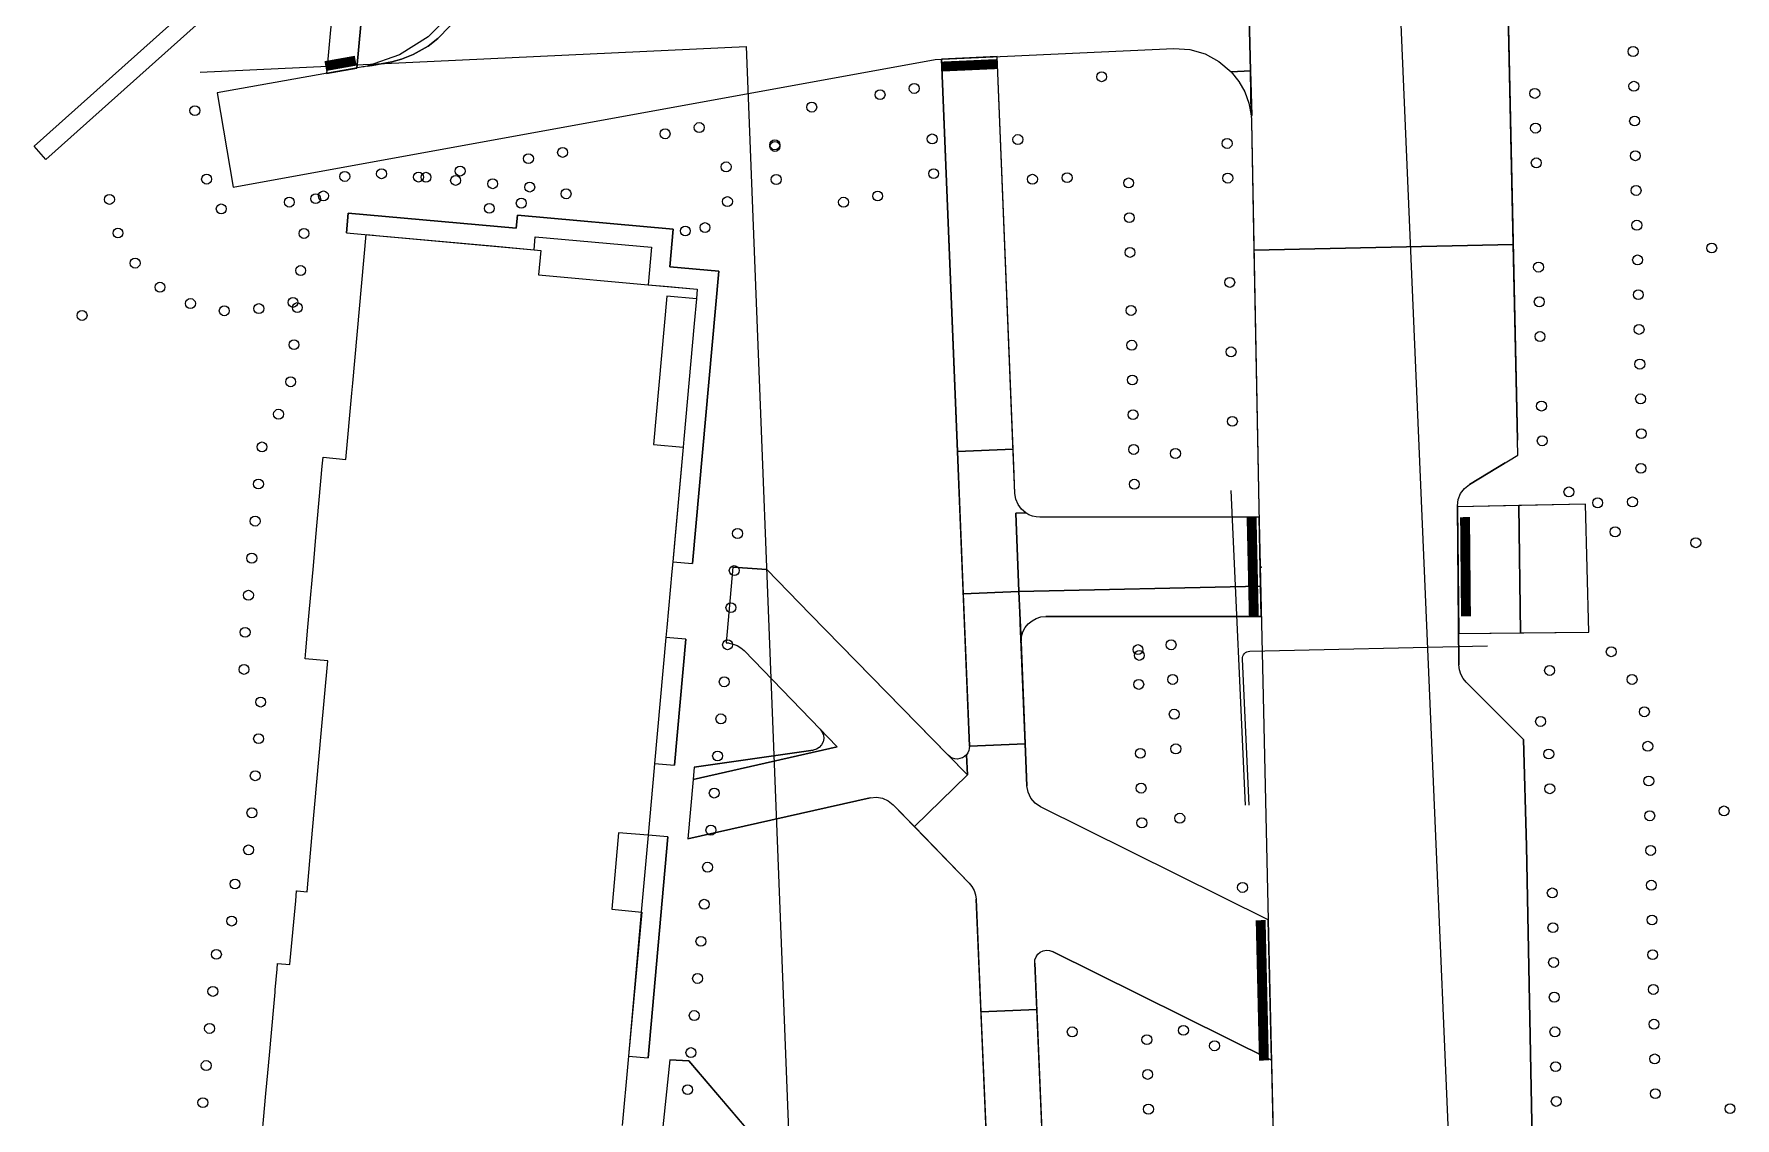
# Model space of a CAD drawing. Header units: metres. Extents: x 376 to 894, y 14078 to 15017.
# Drawn here: x 701.9 to 770.5, y 14879.6 to 14923.3 of the extents above; entities that cross this region are included whole.
import ezdxf

# ---------------------------------------------------------------- set-up
doc = ezdxf.new("R2010")
doc.units = ezdxf.units.M
for name, color, linetype in [('BUILDING', 7, 'Continuous'), ('CROSSWALK', 7, 'Continuous'), ('CURB', 7, 'Continuous'), ('ELECTR_CABLE', 7, 'Continuous'), ('ELECTR_CABLE_COMM', 7, 'Continuous'), ('ROAD', 7, 'Continuous'), ('SEWER', 7, 'Continuous'), ('SIDEWALK_PATH', 7, 'Continuous')]:
    doc.layers.add(name, color=color, linetype=linetype)

# ---------------------------------------------------------------- blocks, each defined once
blk = doc.blocks.new('СПИРЕЯ_GREFSHEIM')
blk.add_circle((0, 0), 0.2)
blk = doc.blocks.new('КИЗИЛЬНИК_БЛЕСТЯЩИЙ')
blk.add_circle((0, 0), 0.2)
blk = doc.blocks.new('СНЕЖНОЯГОДНИК_ДОРЕНБОЗА')
blk.add_circle((0, 0), 0.2)
blk = doc.blocks.new('ЛИПА_МЕЛКОЛИСТНАЯ')
blk.add_circle((0, 0), 0.2)

msp = doc.modelspace()

# ---------------------------------------------------------------- linework, layer by layer
at = {"layer": 'BUILDING', "color": 251, "linetype": 'Continuous', "lineweight": 9, "flags": 128}
msp.add_lwpolyline([(711.025, 14878.029), (711.257, 14880.617), (711.332, 14881.45), (711.396, 14882.157), (711.571, 14884.105), (711.625, 14884.702), (711.633, 14884.795), (711.707, 14885.619), (711.728, 14885.85), (712.226, 14885.806), (712.241, 14885.973), (712.458, 14888.379), (712.494, 14888.778), (712.522, 14888.775), (712.916, 14888.74), (713.028, 14889.991), (713.139, 14891.226), (713.49, 14895.126), (713.753, 14898.048), (712.833, 14898.131), (712.861, 14898.448), (712.947, 14899.401), (713.001, 14899.999), (713.17, 14901.876), (713.229, 14902.534), (713.274, 14903.035), (713.531, 14905.897), (713.563, 14906.248), (714.483, 14906.166), (714.723, 14908.835), (714.759, 14909.233), (715.298, 14915.22), (715.597, 14915.193), (715.696, 14915.184), (720.528, 14914.749), (721.94, 14914.622), (722.073, 14914.61), (722.339, 14914.586), (722.25, 14913.602), (726.671, 14913.204), (727.484, 14913.131), (728.651, 14913.026), (728.615, 14912.628), (728.527, 14911.641), (728.107, 14906.977), (728.078, 14906.652), (727.731, 14902.799), (727.663, 14902.041), (727.627, 14901.643), (727.424, 14899.389), (727.389, 14898.991), (726.932, 14893.911), (726.916, 14893.742), (726.672, 14891.023), (726.392, 14887.916), (725.871, 14882.124), (725.844, 14881.825), (725.62, 14879.326)], dxfattribs=at)
at = {"layer": 'CROSSWALK'}
msp.add_point((751.382, 14901.827), dxfattribs=at)
at = {"layer": 'CURB', "color": 18, "true_color": 0x000000}
for p, q in [((747.864, 14922.714), (747.864, 14922.714)), ((715.099, 14921.964), (709.286, 14920.932)), ((739.625, 14894.612), (738.493, 14922.291)), ((741.46, 14904.793), (740.74, 14922.393)), ((750.999, 14919.774), (751.293, 14904.22)), ((761.221, 14906.023), (759.787, 14905.153)), ((751.293, 14904.22), (751.451, 14897.212)), ((759.305, 14904.289), (759.364, 14897.884)), ((751.302, 14903.834), (742.459, 14903.834)), ((730.086, 14901.823), (731.453, 14901.722)), ((731.453, 14901.722), (733.205, 14899.93)), ((733.205, 14899.93), (738.768, 14894.242)), ((751.392, 14899.834), (742.705, 14899.834)), ((729.933, 14898.759), (729.811, 14898.773)), ((741.706, 14898.793), (741.942, 14893.016)), ((733.609, 14895.292), (730.541, 14898.461)), ((751.451, 14897.212), (751.667, 14887.6)), ((759.657, 14897.19), (761.968, 14894.878)), ((728.525, 14893.768), (733.32, 14894.449)), ((735.616, 14892.53), (728.265, 14890.88)), ((739.611, 14889.092), (736.554, 14892.25)), ((751.667, 14887.605), (742.496, 14892.162)), ((740.744, 14868.742), (739.892, 14888.439)), ((751.667, 14887.6), (751.907, 14877.328)), ((751.799, 14881.956), (742.977, 14886.339)), ((742.255, 14885.87), (743.031, 14867.929)), ((727.549, 14881.973), (728.304, 14881.934)), ((728.304, 14881.934), (739.864, 14868.396))]:
    msp.add_line(p, q, dxfattribs=at)
for points in [[(760.296, 14970.269), (760.757, 14950.9), (761.103, 14937.109), (761.191, 14931.601), (761.721, 14906.934)], [(715.478, 14941.001), (713.704, 14921.717)], [(716.589, 14939.975), (714.929, 14921.934)], [(709.934, 14917.134), (738.24, 14922.28), (747.864, 14922.714)], [(714.501, 14915.292), (714.573, 14916.088), (721.348, 14915.479), (721.395, 14916), (727.675, 14915.436), (727.539, 14913.929), (729.52, 14913.751), (728.46, 14901.969)], [(764.46, 14904.366), (759.306, 14904.255)], [(728.185, 14898.919), (727.728, 14893.84)], [(759.352, 14899.154), (764.601, 14899.196)], [(761.968, 14894.878), (762.09, 14890.58), (762.462, 14871.102)], [(727.469, 14890.951), (726.668, 14882.052)]]:
    msp.add_lwpolyline(points, dxfattribs=at)
at = {"layer": 'CURB', "color": 18, "ltscale": 0.025, "true_color": 0x000000, "const_width": 0.4, "flags": 128}
for points in [[(713.652, 14922.012), (714.877, 14922.23)], [(738.505, 14921.992), (740.753, 14922.093)], [(751.002, 14903.827), (751.092, 14899.827)], [(759.609, 14903.837), (759.646, 14899.837)], [(751.367, 14887.598), (751.499, 14881.944)]]:
    msp.add_lwpolyline(points, dxfattribs=at)
at = {"layer": 'ELECTR_CABLE'}
msp.add_lwpolyline([(750.753, 14892.231), (750.177, 14904.908)], dxfattribs=at)
msp.add_lwpolyline([(750.903, 14892.237), (750.635, 14898.12, -0.420737), (750.928, 14898.433), (760.51, 14898.656)], format="xyb", dxfattribs=at)
at = {"layer": 'ELECTR_CABLE_COMM'}
for points in [[(755.921, 14949.49), (759.44, 14867.08), (765.01, 14748.56), (731.808, 14746.131)], [(708.6, 14921.767), (730.624, 14922.807), (733.374, 14852.271)]]:
    msp.add_lwpolyline(points, dxfattribs=at)
at = {"layer": 'ROAD'}
for points in [[(750.75, 14930.04), (750.96, 14921.82), (751.005, 14920.029), (750.989, 14919.965), (750.994, 14919.901), (750.997, 14919.838), (750.999, 14919.774), (751.097, 14914.599), (761.552, 14914.823), (761.191, 14931.601)], [(718.679, 14923.618), (718.19, 14923.117), (717.794, 14922.812), (717.197, 14922.472), (716.719, 14922.285), (716.34, 14922.18), (715.544, 14922.041), (715.337, 14922.012), (715.278, 14921.999), (715.218, 14921.987), (715.159, 14921.975), (715.099, 14921.964), (709.286, 14920.932), (709.934, 14917.134), (738.24, 14922.28), (747.864, 14922.714), (748.509, 14922.674), (749.124, 14922.499), (749.687, 14922.198), (750.179, 14921.779), (750.96, 14921.82), (750.75, 14930.04)]]:
    msp.add_lwpolyline(points, dxfattribs=at)
for points in [[(718.679, 14923.618), (718.974, 14924.021), (719.303, 14924.639), (719.473, 14925.109), (719.526, 14925.303), (718.756, 14924.15), (717.795, 14923.185), (716.642, 14922.461), (715.337, 14922.012), (715.544, 14922.041), (716.34, 14922.18), (716.719, 14922.285), (717.197, 14922.472), (717.794, 14922.812), (718.19, 14923.117)], [(750.96, 14921.82), (750.179, 14921.779), (750.486, 14921.395), (750.725, 14920.97), (750.892, 14920.511), (750.983, 14920.028)], [(762.09, 14890.58), (761.968, 14894.878), (759.657, 14897.19), (759.534, 14897.339), (759.443, 14897.508), (759.385, 14897.691), (759.364, 14897.884), (759.305, 14904.289), (759.337, 14904.547), (759.432, 14904.785), (759.584, 14904.99), (759.787, 14905.153), (761.734, 14906.334), (761.552, 14914.823), (751.097, 14914.599), (751.293, 14904.22), (751.451, 14897.212), (751.667, 14887.6), (751.907, 14877.328), (752.248, 14865.482), (762.641, 14865.293), (762.462, 14871.102)]]:
    msp.add_lwpolyline(points, close=True, dxfattribs=at)
at = {"layer": 'SEWER', "color": 252, "linetype": 'Continuous', "lineweight": 9, "flags": 128}
msp.add_lwpolyline([(702.386, 14918.25), (701.906, 14918.787), (714.661, 14930.19), (715.141, 14929.653), (702.386, 14918.25)], dxfattribs=at)
at = {"layer": 'SIDEWALK_PATH'}
for points in [[(716.589, 14939.975), (715.478, 14941.001), (713.704, 14921.717), (714.929, 14921.934)], [(740.74, 14922.393), (738.493, 14922.291), (739.139, 14906.478), (741.388, 14906.57)], [(729.52, 14913.751), (727.539, 14913.929), (727.675, 14915.436), (721.395, 14916), (721.348, 14915.479), (714.573, 14916.088), (714.501, 14915.292), (722.073, 14914.611), (722.12, 14915.132), (726.806, 14914.71), (726.671, 14913.204), (728.651, 14913.026), (728.615, 14912.628), (727.42, 14912.735), (726.883, 14906.759), (728.078, 14906.652), (727.663, 14902.041), (728.46, 14901.969)], [(741.493, 14903.999), (741.895, 14904.008), (741.719, 14904.161), (741.585, 14904.348), (741.497, 14904.561), (741.46, 14904.792), (741.432, 14905.522), (741.428, 14905.574), (741.388, 14906.57), (739.139, 14906.478), (739.374, 14900.746), (741.622, 14900.838)], [(761.778, 14904.308), (759.306, 14904.255), (759.352, 14899.154), (761.847, 14899.174)], [(764.46, 14904.366), (761.778, 14904.308), (761.847, 14899.174), (764.601, 14899.196)], [(751.302, 14903.834), (742.459, 14903.834), (742.31, 14903.845), (742.164, 14903.879), (742.025, 14903.933), (741.895, 14904.008), (741.493, 14903.999), (741.622, 14900.838), (751.364, 14901.057)], [(733.205, 14899.93), (731.453, 14901.722), (730.086, 14901.823), (729.811, 14898.773), (729.933, 14898.759), (730.103, 14898.725), (730.263, 14898.663), (730.41, 14898.575), (730.541, 14898.461), (733.609, 14895.292), (733.921, 14894.969), (734.291, 14894.587), (728.48, 14893.27), (728.265, 14890.88), (735.616, 14892.53), (735.872, 14892.554), (736.121, 14892.513), (736.353, 14892.41), (736.554, 14892.25), (737.409, 14891.366), (739.541, 14893.451), (738.736, 14894.274)], [(741.673, 14899.578), (741.673, 14899.644), (741.657, 14899.991), (741.622, 14900.838), (739.374, 14900.746), (739.625, 14894.612), (741.873, 14894.704)], [(751.364, 14901.057), (741.622, 14900.838), (741.705, 14898.827), (741.723, 14899.024), (741.779, 14899.212), (741.87, 14899.385), (741.995, 14899.539), (742.148, 14899.664), (742.32, 14899.757), (742.508, 14899.814), (742.705, 14899.834), (751.392, 14899.834)], [(728.185, 14898.919), (727.389, 14898.991), (726.932, 14893.911), (727.728, 14893.84)], [(734.291, 14894.587), (733.921, 14894.969), (733.609, 14895.292), (733.69, 14895.18), (733.738, 14895.053), (733.749, 14894.918), (733.723, 14894.782), (733.66, 14894.659), (733.568, 14894.559), (733.453, 14894.487), (733.32, 14894.449), (728.525, 14893.768), (728.48, 14893.27)], [(742.496, 14892.162), (742.274, 14892.312), (742.102, 14892.513), (741.989, 14892.752), (741.942, 14893.016), (741.873, 14894.704), (739.625, 14894.612), (739.62, 14894.518), (739.597, 14894.428), (739.559, 14894.343), (739.504, 14894.266), (739.541, 14893.451), (737.409, 14891.366), (739.611, 14889.092), (739.725, 14888.95), (739.811, 14888.791), (739.868, 14888.62), (739.892, 14888.439), (740.088, 14883.904), (742.336, 14884.002), (742.255, 14885.87), (742.266, 14886), (742.31, 14886.121), (742.383, 14886.226), (742.482, 14886.311), (742.6, 14886.367), (742.726, 14886.391), (742.854, 14886.382), (742.977, 14886.339), (751.799, 14881.956), (751.667, 14887.605)], [(739.504, 14894.266), (739.429, 14894.195), (739.341, 14894.141), (739.244, 14894.106), (739.141, 14894.092), (739.037, 14894.1), (738.939, 14894.128), (738.848, 14894.176), (738.768, 14894.242), (739.541, 14893.451)], [(727.469, 14890.951), (726.672, 14891.023), (725.477, 14891.121), (725.201, 14888.043), (726.414, 14887.914), (725.871, 14882.124), (726.668, 14882.052)]]:
    msp.add_lwpolyline(points, close=True, dxfattribs=at)
for points in [[(743.031, 14867.929), (742.336, 14884.002), (740.088, 14883.904), (740.744, 14868.742)], [(739.864, 14868.396), (728.304, 14881.934), (727.549, 14881.973), (727.22, 14878.881)]]:
    msp.add_lwpolyline(points, dxfattribs=at)

# ---------------------------------------------------------------- block references
at = {"layer": 'BUSH'}
for name, p in [('КИЗИЛЬНИК_БЛЕСТЯЩИЙ', (766.386, 14922.599)), ('КИЗИЛЬНИК_БЛЕСТЯЩИЙ', (737.398, 14921.111)), ('СНЕЖНОЯГОДНИК_ДОРЕНБОЗА', (744.955, 14921.582)), ('СНЕЖНОЯГОДНИК_ДОРЕНБОЗА', (766.416, 14921.199)), ('СПИРЕЯ_GREFSHEIM', (736.021, 14920.86)), ('КИЗИЛЬНИК_БЛЕСТЯЩИЙ', (762.421, 14920.911)), ('СПИРЕЯ_GREFSHEIM', (708.393, 14920.216)), ('СНЕЖНОЯГОДНИК_ДОРЕНБОЗА', (733.266, 14920.359)), ('СПИРЕЯ_GREFSHEIM', (766.446, 14919.799)), ('СПИРЕЯ_GREFSHEIM', (727.352, 14919.284)), ('КИЗИЛЬНИК_БЛЕСТЯЩИЙ', (728.729, 14919.535)), ('СНЕЖНОЯГОДНИК_ДОРЕНБОЗА', (738.124, 14919.076)), ('СПИРЕЯ_GREFSHEIM', (762.451, 14919.511)), ('СНЕЖНОЯГОДНИК_ДОРЕНБОЗА', (723.22, 14918.533)), ('КИЗИЛЬНИК_БЛЕСТЯЩИЙ', (731.779, 14918.841)), ('СПИРЕЯ_GREFSHEIM', (750.015, 14918.895)), ('КИЗИЛЬНИК_БЛЕСТЯЩИЙ', (766.476, 14918.4)), ('СНЕЖНОЯГОДНИК_ДОРЕНБОЗА', (715.918, 14917.674)), ('СПИРЕЯ_GREFSHEIM', (719.087, 14917.782)), ('КИЗИЛЬНИК_БЛЕСТЯЩИЙ', (721.842, 14918.282)), ('СНЕЖНОЯГОДНИК_ДОРЕНБОЗА', (729.813, 14917.951)), ('СПИРЕЯ_GREFSHEIM', (738.181, 14917.678)), ('СНЕЖНОЯГОДНИК_ДОРЕНБОЗА', (762.481, 14918.111)), ('КИЗИЛЬНИК_БЛЕСТЯЩИЙ', (708.865, 14917.456)), ('СНЕЖНОЯГОДНИК_ДОРЕНБОЗА', (714.438, 14917.564)), ('СНЕЖНОЯГОДНИК_ДОРЕНБОЗА', (717.412, 14917.54)), ('СНЕЖНОЯГОДНИК_ДОРЕНБОЗА', (717.71, 14917.531)), ('СНЕЖНОЯГОДНИК_ДОРЕНБОЗА', (718.906, 14917.405)), ('СНЕЖНОЯГОДНИК_ДОРЕНБОЗА', (720.4, 14917.271)), ('СНЕЖНОЯГОДНИК_ДОРЕНБОЗА', (721.894, 14917.136)), ('СПИРЕЯ_GREFSHEIM', (731.834, 14917.442)), ('КИЗИЛЬНИК_БЛЕСТЯЩИЙ', (742.166, 14917.452)), ('СПИРЕЯ_GREFSHEIM', (743.565, 14917.515)), ('СНЕЖНОЯГОДНИК_ДОРЕНБОЗА', (746.045, 14917.303)), ('КИЗИЛЬНИК_БЛЕСТЯЩИЙ', (750.042, 14917.496)), ('СНЕЖНОЯГОДНИК_ДОРЕНБОЗА', (766.506, 14917)), ('СНЕЖНОЯГОДНИК_ДОРЕНБОЗА', (704.947, 14916.639)), ('СНЕЖНОЯГОДНИК_ДОРЕНБОЗА', (709.456, 14916.256)), ('СПИРЕЯ_GREFSHEIM', (712.2, 14916.529)), ('СНЕЖНОЯГОДНИК_ДОРЕНБОЗА', (713.264, 14916.669)), ('КИЗИЛЬНИК_БЛЕСТЯЩИЙ', (713.578, 14916.78)), ('СПИРЕЯ_GREFSHEIM', (720.267, 14916.279)), ('СНЕЖНОЯГОДНИК_ДОРЕНБОЗА', (721.553, 14916.488)), ('СНЕЖНОЯГОДНИК_ДОРЕНБОЗА', (723.36, 14916.865)), ('СПИРЕЯ_GREFSHEIM', (729.867, 14916.552)), ('СНЕЖНОЯГОДНИК_ДОРЕНБОЗА', (734.548, 14916.527)), ('КИЗИЛЬНИК_БЛЕСТЯЩИЙ', (735.925, 14916.777)), ('КИЗИЛЬНИК_БЛЕСТЯЩИЙ', (746.071, 14915.904)), ('СПИРЕЯ_GREFSHEIM', (766.536, 14915.6)), ('КИЗИЛЬНИК_БЛЕСТЯЩИЙ', (705.292, 14915.285)), ('СНЕЖНОЯГОДНИК_ДОРЕНБОЗА', (712.792, 14915.268)), ('СПИРЕЯ_GREFSHEIM', (728.17, 14915.367)), ('СНЕЖНОЯГОДНИК_ДОРЕНБОЗА', (728.963, 14915.504)), ('СПИРЕЯ_GREFSHEIM', (746.098, 14914.504)), ('КИЗИЛЬНИК_БЛЕСТЯЩИЙ', (766.566, 14914.201)), ('СПИРЕЯ_GREFSHEIM', (705.982, 14914.073)), ('СНЕЖНОЯГОДНИК_ДОРЕНБОЗА', (712.658, 14913.774)), ('КИЗИЛЬНИК_БЛЕСТЯЩИЙ', (762.572, 14913.912)), ('СНЕЖНОЯГОДНИК_ДОРЕНБОЗА', (706.985, 14913.102)), ('СНЕЖНОЯГОДНИК_ДОРЕНБОЗА', (750.121, 14913.296)), ('КИЗИЛЬНИК_БЛЕСТЯЩИЙ', (708.215, 14912.445)), ('СПИРЕЯ_GREFSHEIM', (709.578, 14912.153)), ('СНЕЖНОЯГОДНИК_ДОРЕНБОЗА', (710.971, 14912.24)), ('КИЗИЛЬНИК_БЛЕСТЯЩИЙ', (712.348, 14912.491)), ('СНЕЖНОЯГОДНИК_ДОРЕНБОЗА', (712.523, 14912.28)), ('СНЕЖНОЯГОДНИК_ДОРЕНБОЗА', (746.142, 14912.164)), ('СПИРЕЯ_GREFSHEIM', (762.602, 14912.513)), ('СНЕЖНОЯГОДНИК_ДОРЕНБОЗА', (766.596, 14912.801)), ('СНЕЖНОЯГОДНИК_ДОРЕНБОЗА', (712.389, 14910.786)), ('КИЗИЛЬНИК_БЛЕСТЯЩИЙ', (746.169, 14910.764)), ('СНЕЖНОЯГОДНИК_ДОРЕНБОЗА', (762.632, 14911.113)), ('СПИРЕЯ_GREFSHEIM', (766.626, 14911.401)), ('СПИРЕЯ_GREFSHEIM', (750.174, 14910.497)), ('КИЗИЛЬНИК_БЛЕСТЯЩИЙ', (766.657, 14910.002)), ('СНЕЖНОЯГОДНИК_ДОРЕНБОЗА', (712.254, 14909.292)), ('СПИРЕЯ_GREFSHEIM', (746.195, 14909.364)), ('КИЗИЛЬНИК_БЛЕСТЯЩИЙ', (762.692, 14908.314)), ('СНЕЖНОЯГОДНИК_ДОРЕНБОЗА', (766.687, 14908.602)), ('СНЕЖНОЯГОДНИК_ДОРЕНБОЗА', (711.765, 14907.984)), ('СНЕЖНОЯГОДНИК_ДОРЕНБОЗА', (746.222, 14907.965)), ('КИЗИЛЬНИК_БЛЕСТЯЩИЙ', (750.227, 14907.697)), ('СНЕЖНОЯГОДНИК_ДОРЕНБОЗА', (711.1, 14906.665)), ('СПИРЕЯ_GREFSHEIM', (762.722, 14906.914)), ('СПИРЕЯ_GREFSHEIM', (766.717, 14907.202)), ('КИЗИЛЬНИК_БЛЕСТЯЩИЙ', (746.248, 14906.565)), ('СНЕЖНОЯГОДНИК_ДОРЕНБОЗА', (747.932, 14906.402)), ('КИЗИЛЬНИК_БЛЕСТЯЩИЙ', (766.701, 14905.804)), ('СНЕЖНОЯГОДНИК_ДОРЕНБОЗА', (710.956, 14905.172)), ('СПИРЕЯ_GREFSHEIM', (746.275, 14905.165)), ('СНЕЖНОЯГОДНИК_ДОРЕНБОЗА', (763.797, 14904.852)), ('КИЗИЛЬНИК_БЛЕСТЯЩИЙ', (764.957, 14904.414)), ('СНЕЖНОЯГОДНИК_ДОРЕНБОЗА', (766.361, 14904.451)), ('СНЕЖНОЯГОДНИК_ДОРЕНБОЗА', (710.822, 14903.678)), ('СПИРЕЯ_GREFSHEIM', (765.661, 14903.245)), ('СНЕЖНОЯГОДНИК_ДОРЕНБОЗА', (730.275, 14903.178)), ('СНЕЖНОЯГОДНИК_ДОРЕНБОЗА', (710.687, 14902.184)), ('СНЕЖНОЯГОДНИК_ДОРЕНБОЗА', (730.141, 14901.684)), ('СНЕЖНОЯГОДНИК_ДОРЕНБОЗА', (710.553, 14900.69)), ('СНЕЖНОЯГОДНИК_ДОРЕНБОЗА', (730.007, 14900.19)), ('СНЕЖНОЯГОДНИК_ДОРЕНБОЗА', (710.419, 14899.196)), ('СНЕЖНОЯГОДНИК_ДОРЕНБОЗА', (729.872, 14898.696)), ('СНЕЖНОЯГОДНИК_ДОРЕНБОЗА', (746.421, 14898.499)), ('СПИРЕЯ_GREFSHEIM', (747.756, 14898.695)), ('КИЗИЛЬНИК_БЛЕСТЯЩИЙ', (765.504, 14898.414)), ('СНЕЖНОЯГОДНИК_ДОРЕНБОЗА', (710.373, 14897.702)), ('СНЕЖНОЯГОДНИК_ДОРЕНБОЗА', (729.738, 14897.202)), ('КИЗИЛЬНИК_БЛЕСТЯЩИЙ', (746.452, 14897.099)), ('КИЗИЛЬНИК_БЛЕСТЯЩИЙ', (747.82, 14897.297)), ('СНЕЖНОЯГОДНИК_ДОРЕНБОЗА', (763.019, 14897.661)), ('СНЕЖНОЯГОДНИК_ДОРЕНБОЗА', (766.343, 14897.298)), ('СНЕЖНОЯГОДНИК_ДОРЕНБОЗА', (711.045, 14896.387)), ('СНЕЖНОЯГОДНИК_ДОРЕНБОЗА', (729.603, 14895.708)), ('СНЕЖНОЯГОДНИК_ДОРЕНБОЗА', (747.883, 14895.898)), ('СПИРЕЯ_GREFSHEIM', (766.841, 14895.994)), ('КИЗИЛЬНИК_БЛЕСТЯЩИЙ', (762.655, 14895.606)), ('СНЕЖНОЯГОДНИК_ДОРЕНБОЗА', (710.961, 14894.911)), ('СНЕЖНОЯГОДНИК_ДОРЕНБОЗА', (746.515, 14894.319)), ('СПИРЕЯ_GREFSHEIM', (747.947, 14894.5)), ('КИЗИЛЬНИК_БЛЕСТЯЩИЙ', (766.978, 14894.604)), ('СНЕЖНОЯГОДНИК_ДОРЕНБОЗА', (729.469, 14894.214)), ('СПИРЕЯ_GREFSHEIM', (762.985, 14894.293)), ('СНЕЖНОЯГОДНИК_ДОРЕНБОЗА', (710.826, 14893.417)), ('СНЕЖНОЯГОДНИК_ДОРЕНБОЗА', (767.018, 14893.205)), ('СНЕЖНОЯГОДНИК_ДОРЕНБОЗА', (729.335, 14892.72)), ('КИЗИЛЬНИК_БЛЕСТЯЩИЙ', (746.546, 14892.919)), ('СНЕЖНОЯГОДНИК_ДОРЕНБОЗА', (763.025, 14892.894)), ('СНЕЖНОЯГОДНИК_ДОРЕНБОЗА', (710.692, 14891.923)), ('КИЗИЛЬНИК_БЛЕСТЯЩИЙ', (748.108, 14891.706)), ('СПИРЕЯ_GREFSHEIM', (767.057, 14891.805)), ('СНЕЖНОЯГОДНИК_ДОРЕНБОЗА', (729.2, 14891.226)), ('СПИРЕЯ_GREFSHEIM', (746.578, 14891.52)), ('СНЕЖНОЯГОДНИК_ДОРЕНБОЗА', (710.558, 14890.429)), ('КИЗИЛЬНИК_БЛЕСТЯЩИЙ', (767.094, 14890.406)), ('СНЕЖНОЯГОДНИК_ДОРЕНБОЗА', (729.066, 14889.732)), ('СНЕЖНОЯГОДНИК_ДОРЕНБОЗА', (710.011, 14889.056)), ('СНЕЖНОЯГОДНИК_ДОРЕНБОЗА', (750.638, 14888.916)), ('СНЕЖНОЯГОДНИК_ДОРЕНБОЗА', (767.121, 14889.006)), ('СНЕЖНОЯГОДНИК_ДОРЕНБОЗА', (728.931, 14888.238)), ('КИЗИЛЬНИК_БЛЕСТЯЩИЙ', (763.126, 14888.695)), ('СНЕЖНОЯГОДНИК_ДОРЕНБОЗА', (709.874, 14887.563)), ('СПИРЕЯ_GREFSHEIM', (767.148, 14887.606)), ('СПИРЕЯ_GREFSHEIM', (763.153, 14887.295)), ('СНЕЖНОЯГОДНИК_ДОРЕНБОЗА', (709.259, 14886.221)), ('СНЕЖНОЯГОДНИК_ДОРЕНБОЗА', (728.797, 14886.744)), ('КИЗИЛЬНИК_БЛЕСТЯЩИЙ', (767.174, 14886.207)), ('СНЕЖНОЯГОДНИК_ДОРЕНБОЗА', (763.18, 14885.895)), ('СНЕЖНОЯГОДНИК_ДОРЕНБОЗА', (709.117, 14884.728)), ('СНЕЖНОЯГОДНИК_ДОРЕНБОЗА', (728.663, 14885.25)), ('СНЕЖНОЯГОДНИК_ДОРЕНБОЗА', (767.201, 14884.807)), ('КИЗИЛЬНИК_БЛЕСТЯЩИЙ', (763.206, 14884.496)), ('СНЕЖНОЯГОДНИК_ДОРЕНБОЗА', (728.528, 14883.756)), ('СПИРЕЯ_GREFSHEIM', (767.228, 14883.407)), ('СНЕЖНОЯГОДНИК_ДОРЕНБОЗА', (708.983, 14883.234)), ('СНЕЖНОЯГОДНИК_ДОРЕНБОЗА', (746.779, 14882.782)), ('СПИРЕЯ_GREFSHEIM', (748.254, 14883.159)), ('СПИРЕЯ_GREFSHEIM', (763.233, 14883.096)), ('СНЕЖНОЯГОДНИК_ДОРЕНБОЗА', (728.394, 14882.262)), ('КИЗИЛЬНИК_БЛЕСТЯЩИЙ', (749.508, 14882.536)), ('КИЗИЛЬНИК_БЛЕСТЯЩИЙ', (767.255, 14882.007)), ('СНЕЖНОЯГОДНИК_ДОРЕНБОЗА', (708.848, 14881.74)), ('КИЗИЛЬНИК_БЛЕСТЯЩИЙ', (746.811, 14881.383)), ('СНЕЖНОЯГОДНИК_ДОРЕНБОЗА', (763.26, 14881.696)), ('СНЕЖНОЯГОДНИК_ДОРЕНБОЗА', (728.26, 14880.768)), ('СНЕЖНОЯГОДНИК_ДОРЕНБОЗА', (767.281, 14880.608)), ('СНЕЖНОЯГОДНИК_ДОРЕНБОЗА', (708.714, 14880.246)), ('СПИРЕЯ_GREFSHEIM', (746.844, 14879.983)), ('КИЗИЛЬНИК_БЛЕСТЯЩИЙ', (763.287, 14880.296))]:
    msp.add_blockref(name, p, dxfattribs=at)
at = {"layer": 'TREE'}
for p in [(741.578, 14919.051), (731.782, 14918.774), (769.557, 14914.681), (703.843, 14911.963), (768.914, 14902.807), (746.474, 14898.267), (770.053, 14891.999), (743.77, 14883.096), (770.293, 14880.002)]:
    msp.add_blockref('ЛИПА_МЕЛКОЛИСТНАЯ', p, dxfattribs=at)

doc.saveas('drawing.dxf')
